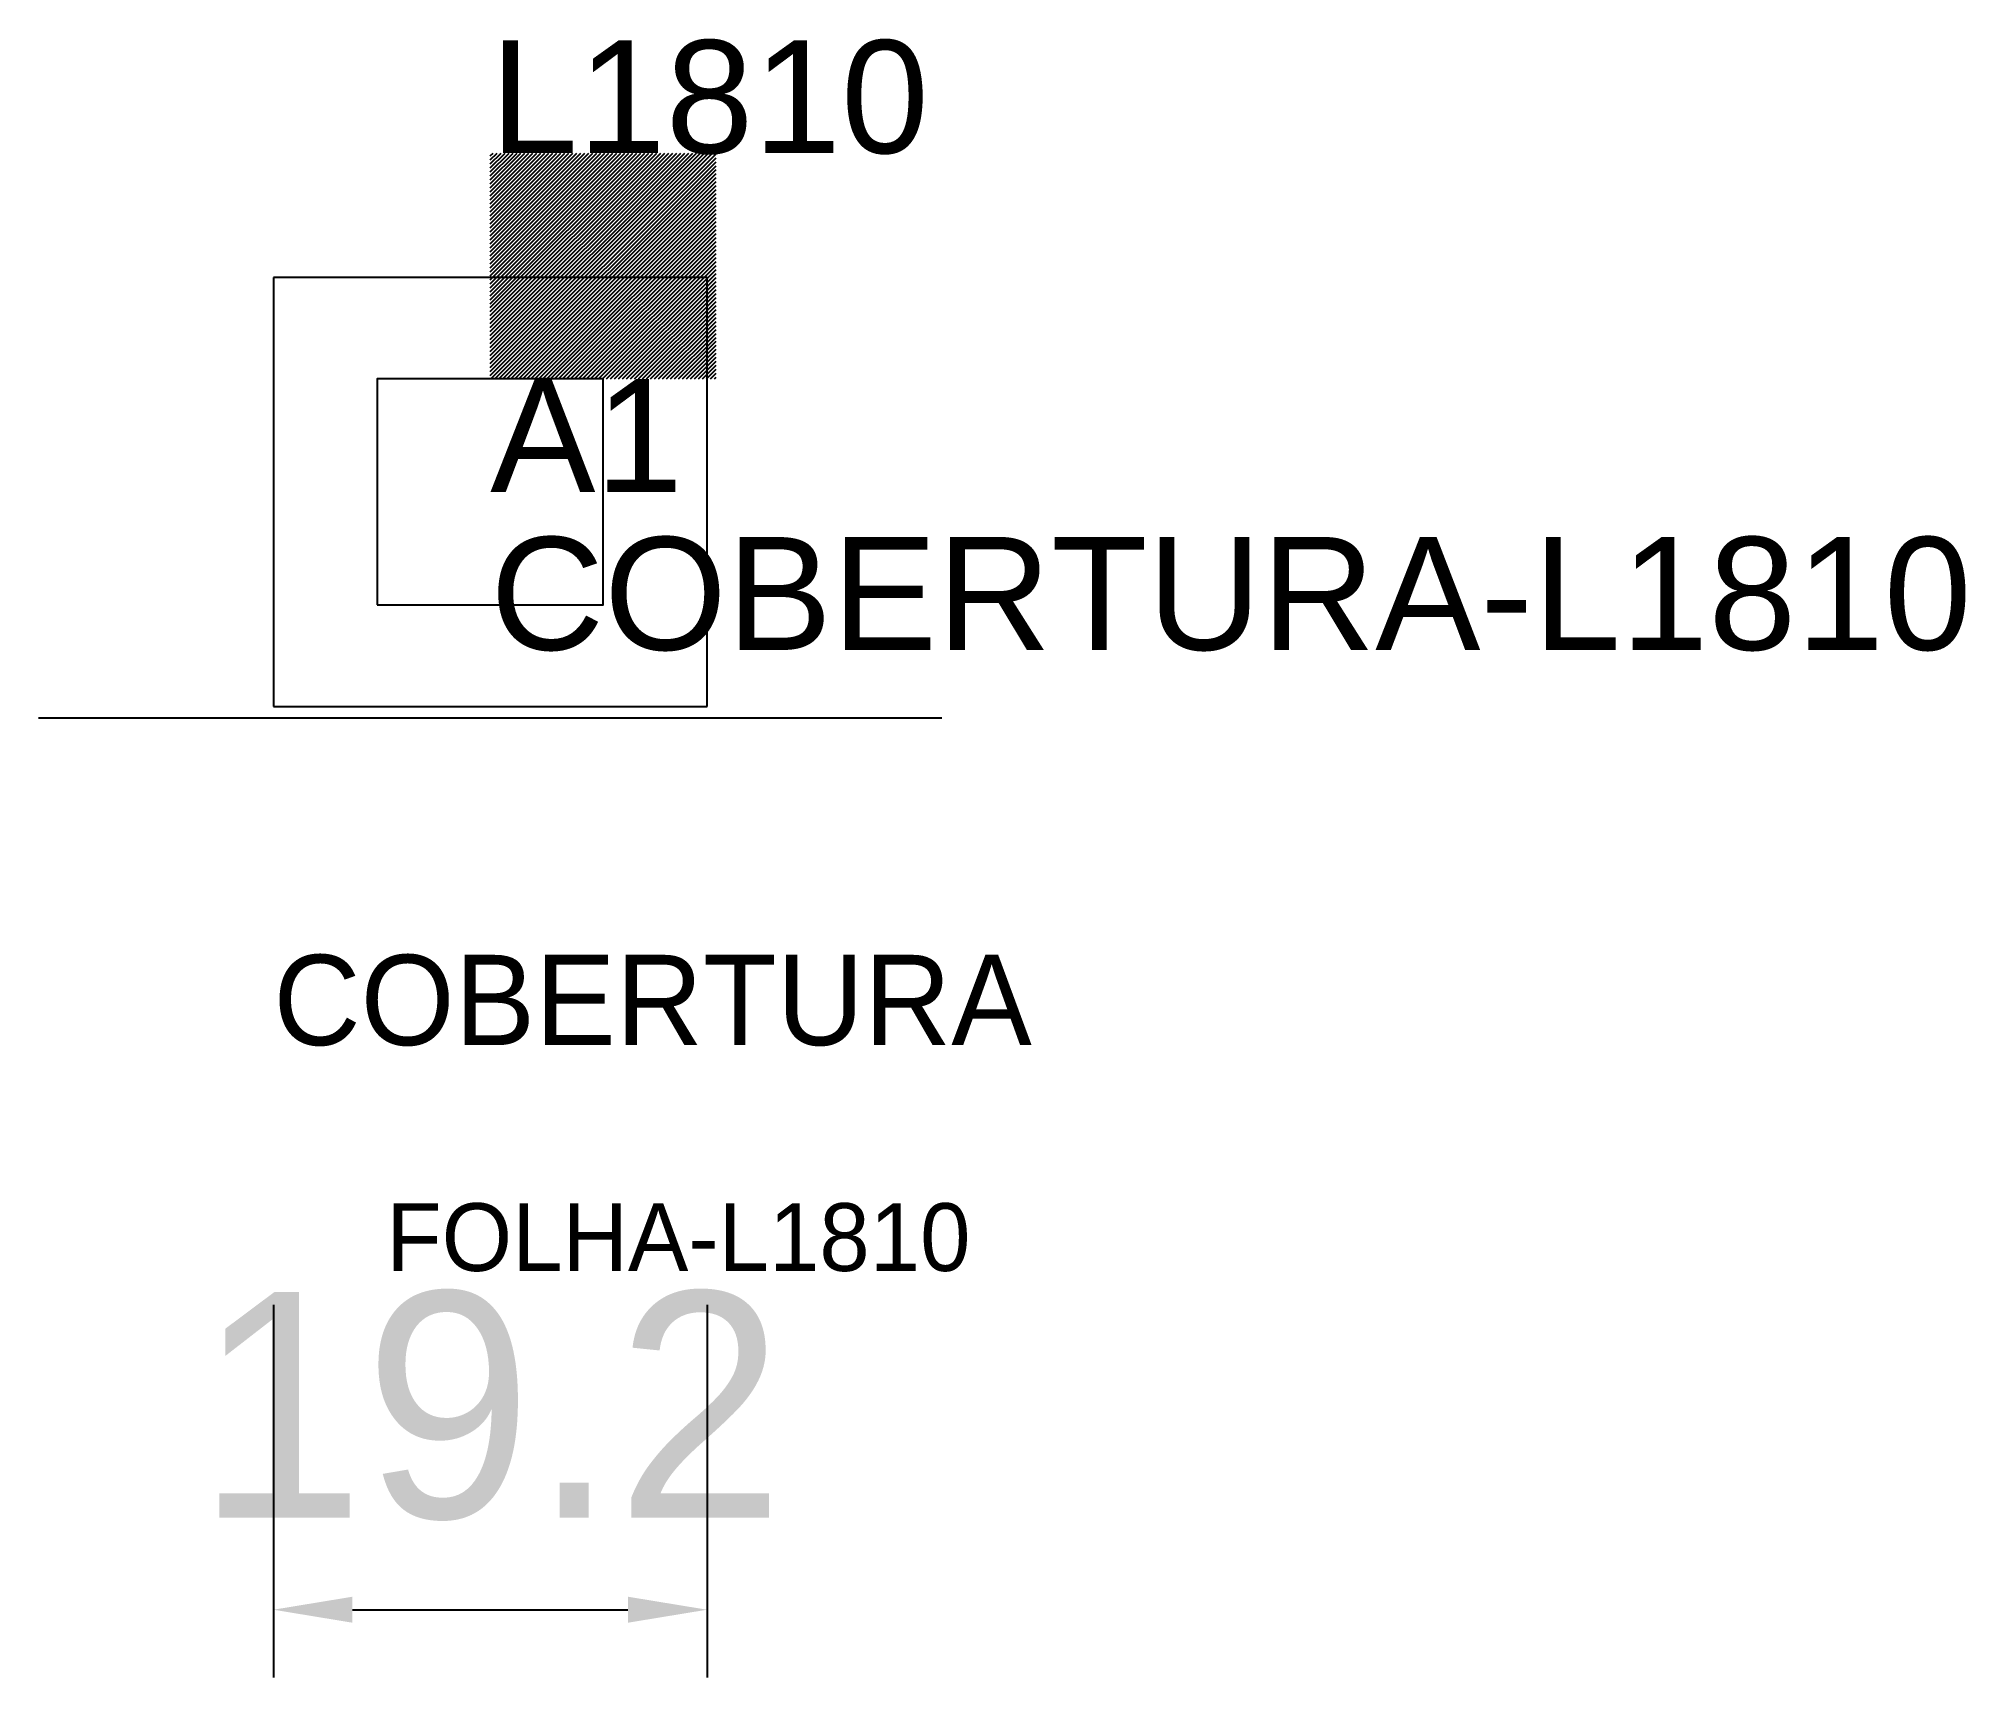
# Model space of a CAD drawing. Header units: metres. Extents: x 211.8 to 297.1, y 139.5 to 212.1.
import ezdxf

# ---------------------------------------------------------------- set-up
doc = ezdxf.new("R2010")
doc.units = ezdxf.units.M
for name, color, linetype in [('3', 3, 'CONTINUOUS'), ('AUX00', 7, 'CONTINUOUS'), ('COTA', 241, 'CONTINUOUS'), ('FOLHA', 255, 'CONTINUOUS'), ('Hachura', 251, 'CONTINUOUS'), ('NOMENCLATURA', 7, 'CONTINUOUS'), ('Nível', 160, 'CONTINUOUS'), ('Painéis', 200, 'CONTINUOUS'), ('Pilares', 5, 'CONTINUOUS'), ('REAPROVEITAMENTO', 251, 'CONTINUOUS'), ('SARR_2.2x7', 40, 'CONTINUOUS')]:
    doc.layers.add(name, color=color, linetype=linetype)
doc.styles.add('ARIAL', font='Arial.ttf')
doc.styles.add('STR_STANDARD', font='arial.ttf')
doc.dimstyles.new('EZ DXF', dxfattribs={"dimtxt": 10, "dimasz": 3.5, "dimexe": 3, "dimexo": 1.5, "dimgap": 1, "dimtad": 1, "dimdec": 1, "dimdsep": 46, "dimcen": 2.5, "dimazin": 3, "dimtfac": 1, "dimtmove": 0, "dimatfit": 3})

msp = doc.modelspace()

# ---------------------------------------------------------------- hatches: boundary and pattern name
at = {"layer": 'Hachura'}
h = msp.add_hatch(dxfattribs=at)
h.set_pattern_fill('ANSI31', scale=50)
h.paths.add_polyline_path([(222.2, 182.5), (241.4, 182.5), (241.4, 201.5), (222.2, 201.5)])
h = msp.add_hatch(dxfattribs=at)
h.set_pattern_fill('ANSI31', scale=50)
h.paths.add_polyline_path([(222.2, 182.5), (241.4, 182.5), (241.4, 201.5), (222.2, 201.5)])
at = {"layer": 'Reaproveitamento'}
h = msp.add_hatch(dxfattribs=at)
h.set_pattern_fill('SOLID')
h.paths.add_polyline_path([(231.8, 197), (241.8, 197), (241.8, 207), (231.8, 207)])
h = msp.add_hatch(dxfattribs=at)
h.set_pattern_fill('SOLID')
h.paths.add_polyline_path([(231.8, 197), (241.8, 197), (241.8, 207), (231.8, 207)])

# ---------------------------------------------------------------- linework, layer by layer
at = {"layer": 'Painéis', "color": 200}
for p, q in [((241.4, 201.5), (222.2, 201.5)), ((222.2, 201.5), (222.2, 182.5)), ((241.4, 201.5), (222.2, 201.5)), ((222.2, 201.5), (222.2, 182.5)), ((241.4, 182.5), (241.4, 201.5)), ((241.4, 182.5), (241.4, 201.5)), ((222.2, 182.5), (241.4, 182.5)), ((222.2, 182.5), (241.4, 182.5))]:
    msp.add_line(p, q, dxfattribs=at)
at = {"layer": 'Pilares'}
msp.add_lwpolyline([(226.8, 187), (236.8, 187), (236.8, 197), (226.8, 197)], close=True, dxfattribs=at)
msp.add_lwpolyline([(226.8, 187), (236.8, 187), (236.8, 197), (226.8, 197)], close=True, dxfattribs=at)
at = {"layer": 'SARR_2.2x7'}
msp.add_line((211.8, 182), (251.8, 182), dxfattribs=at)
msp.add_line((211.8, 182), (251.8, 182), dxfattribs=at)

# ---------------------------------------------------------------- texts
at = {"layer": '3', "style": 'STR_STANDARD'}
msp.add_text('A1', height=5, dxfattribs=at).set_placement((231.8, 192))
msp.add_text('A1', height=5, dxfattribs=at).set_placement((231.8, 192))
at = {"layer": 'AUX00', "style": 'STR_STANDARD'}
msp.add_text('COBERTURA-L1810', height=5, dxfattribs=at).set_placement((231.8, 185))
msp.add_text('COBERTURA-L1810', height=5, dxfattribs=at).set_placement((231.8, 185))
at = {"layer": 'FOLHA'}
msp.add_text('FOLHA-L1810', height=3, dxfattribs=at).set_placement((227.2, 157.5))
msp.add_text('FOLHA-L1810', height=3, dxfattribs=at).set_placement((227.2, 157.5))
at = {"layer": 'NOMENCLATURA', "insert": (231.8, 212), "char_height": 5, "attachment_point": 1, "style": 'ARIAL'}
msp.add_mtext('L1810', dxfattribs=at)
msp.add_mtext('L1810', dxfattribs=at)
at = {"layer": 'Nível'}
msp.add_text('COBERTURA', height=4, dxfattribs=at).set_placement((222.2, 167.5))
msp.add_text('COBERTURA', height=4, dxfattribs=at).set_placement((222.2, 167.5))

# ---------------------------------------------------------------- dimensions: what is measured, and where the dimension line sits
at = {"layer": 'COTA'}
msp.add_linear_dim(base=(222.2, 142.5), p1=(222.2, 157.5), p2=(241.4, 157.5), dimstyle='EZ DXF', dxfattribs=at).render()
msp.add_linear_dim(base=(222.2, 142.5), p1=(222.2, 157.5), p2=(241.4, 157.5), dimstyle='EZ DXF', dxfattribs=at).render()

doc.saveas('drawing.dxf')
